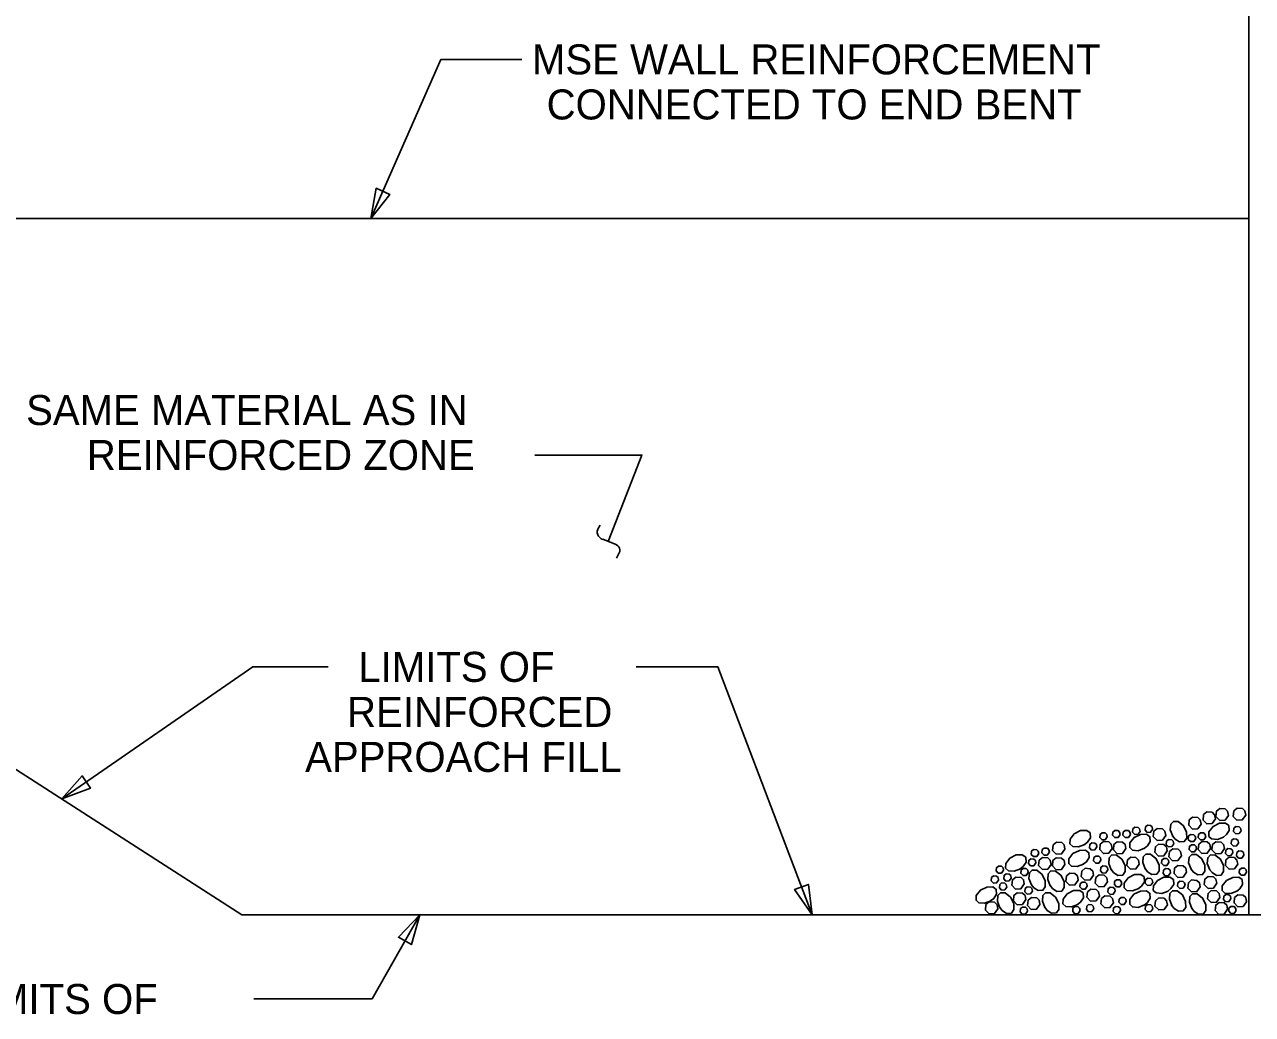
# Model space of a CAD drawing. Extents: x 0 to 2289, y 0 to 839.
# Drawn here: x 2081.3 to 2132.7, y 347.2 to 388.6 of the extents above; entities that cross this region are included whole.
import ezdxf

# ---------------------------------------------------------------- set-up
doc = ezdxf.new("R2010")
doc.units = 0
for name, color, linetype in [('Dimension Lines', 7, 'Continuous'), ('Mis Beam Bolsters', 7, 'Continuous'), ('Mis Object Lines', 7, 'Continuous'), ('Miscellaneous Lines', 7, 'Continuous'), ('Plot Label', 7, 'Continuous'), ('Sup Concrete Slab Lines', 7, 'Continuous'), ('User Information Notes CELL', 7, 'Continuous')]:
    doc.layers.add(name, color=color, linetype=linetype)

msp = doc.modelspace()

# ---------------------------------------------------------------- linework, layer by layer
at = {"layer": 'Mis Beam Bolsters'}
for p, q in [((2105.36, 367.654), (2105.289, 367.537)), ((2105.467, 367.058), (2105.981, 366.856)), ((2106.128, 366.432), (2106.04, 366.271))]:
    msp.add_line(p, q, dxfattribs=at)
for points in [[(2095.762, 380.472), (2095.98, 381.741), (2096.552, 381.489)], [(2082.83, 356.199), (2083.681, 357.167), (2084.036, 356.653)], [(2114.226, 351.347), (2114.074, 352.626), (2113.49, 352.404)], [(2097.806, 351.347), (2096.919, 350.412), (2097.463, 350.105)]]:
    msp.add_lwpolyline(points, close=True, dxfattribs=at)
for centre, radius, start, end in [((2105.547, 367.358), 0.311, 145.3437, 255.1426), ((2105.902, 366.594), 0.276, 324.4122, 72.6977)]:
    msp.add_arc(centre, radius, start, end, dxfattribs=at)
at = {"layer": 'Mis Object Lines'}
msp.add_line((2132.495, 402.801), (2132.495, 351.346), dxfattribs=at)
at = {"layer": 'Miscellaneous Lines'}
msp.add_line((2008.78, 403.867), (2090.368, 351.347), dxfattribs=at)
at = {"layer": 'Plot Label'}
msp.add_line((2132.499, 351.347), (2090.368, 351.347), dxfattribs=at)
for points in [[(2102.086, 387.133), (2098.697, 387.133), (2095.762, 380.472)], [(2105.689, 366.971), (2107.106, 370.584), (2102.625, 370.584)], [(2093.978, 361.724), (2090.824, 361.724), (2082.83, 356.199)], [(2114.226, 351.347), (2110.286, 361.724), (2106.871, 361.724)], [(2131.101, 355.366), (2130.961, 355.167), (2130.738, 355.154), (2130.582, 355.315), (2130.605, 355.541), (2130.743, 355.656), (2130.964, 355.64), (2131.068, 355.539), (2131.101, 355.366)], [(2131.644, 355.512), (2131.504, 355.313), (2131.281, 355.3), (2131.125, 355.462), (2131.148, 355.687), (2131.286, 355.802), (2131.507, 355.786), (2131.611, 355.686), (2131.644, 355.512)], [(2132.367, 355.521), (2132.227, 355.321), (2132.003, 355.309), (2131.848, 355.47), (2131.87, 355.696), (2132.009, 355.811), (2132.229, 355.795), (2132.333, 355.694), (2132.367, 355.521)], [(2127.946, 354.84), (2127.862, 354.72), (2127.728, 354.713), (2127.635, 354.809), (2127.648, 354.945), (2127.731, 355.014), (2127.864, 355.004), (2127.926, 354.944), (2127.946, 354.84)], [(2128.47, 354.926), (2128.386, 354.807), (2128.252, 354.799), (2128.159, 354.896), (2128.172, 355.031), (2128.255, 355.1), (2128.388, 355.091), (2128.45, 355.03), (2128.47, 354.926)], [(2129.318, 354.638), (2129.214, 354.9), (2129.235, 355.141), (2129.343, 355.255), (2129.539, 355.252), (2129.761, 355.078), (2129.895, 354.81), (2129.899, 354.557), (2129.798, 354.414), (2129.597, 354.401), (2129.416, 354.516), (2129.311, 354.649)], [(2130.502, 355.148), (2130.362, 354.948), (2130.138, 354.936), (2129.983, 355.097), (2130.005, 355.323), (2130.143, 355.438), (2130.364, 355.422), (2130.468, 355.321), (2130.502, 355.148)], [(2131.444, 354.606), (2131.182, 354.502), (2130.942, 354.523), (2130.827, 354.632), (2130.831, 354.827), (2131.005, 355.049), (2131.273, 355.183), (2131.526, 355.187), (2131.668, 355.086), (2131.682, 354.885), (2131.566, 354.705), (2131.434, 354.599)], [(2132.175, 354.866), (2132.091, 354.747), (2131.957, 354.739), (2131.864, 354.836), (2131.877, 354.971), (2131.96, 355.04), (2132.093, 355.031), (2132.155, 354.97), (2132.175, 354.867)], [(2125.633, 354.296), (2125.371, 354.192), (2125.13, 354.213), (2125.016, 354.321), (2125.019, 354.517), (2125.193, 354.739), (2125.461, 354.873), (2125.714, 354.877), (2125.856, 354.776), (2125.87, 354.575), (2125.754, 354.394), (2125.622, 354.289)], [(2126.574, 354.61), (2126.49, 354.49), (2126.356, 354.483), (2126.262, 354.579), (2126.276, 354.715), (2126.359, 354.784), (2126.491, 354.774), (2126.554, 354.714), (2126.574, 354.61)], [(2127.109, 354.708), (2127.025, 354.589), (2126.891, 354.581), (2126.798, 354.678), (2126.811, 354.813), (2126.894, 354.882), (2127.027, 354.873), (2127.089, 354.812), (2127.109, 354.708)], [(2127.544, 354.708), (2127.46, 354.589), (2127.325, 354.581), (2127.232, 354.678), (2127.246, 354.813), (2127.329, 354.882), (2127.461, 354.873), (2127.523, 354.812), (2127.544, 354.708)], [(2128.135, 354.138), (2127.873, 354.034), (2127.632, 354.055), (2127.518, 354.163), (2127.522, 354.359), (2127.695, 354.581), (2127.964, 354.715), (2128.216, 354.719), (2128.359, 354.618), (2128.372, 354.417), (2128.257, 354.237), (2128.124, 354.131)], [(2129.021, 354.676), (2128.881, 354.477), (2128.658, 354.464), (2128.502, 354.626), (2128.525, 354.851), (2128.663, 354.966), (2128.884, 354.95), (2128.987, 354.85), (2129.021, 354.676)], [(2129.357, 354.322), (2129.273, 354.202), (2129.139, 354.195), (2129.046, 354.291), (2129.059, 354.427), (2129.142, 354.496), (2129.274, 354.486), (2129.337, 354.426), (2129.357, 354.322)], [(2130.276, 354.539), (2130.192, 354.419), (2130.058, 354.412), (2129.964, 354.508), (2129.978, 354.644), (2130.061, 354.713), (2130.193, 354.703), (2130.256, 354.643), (2130.276, 354.539)], [(2130.696, 354.61), (2130.612, 354.49), (2130.478, 354.483), (2130.385, 354.579), (2130.398, 354.715), (2130.481, 354.784), (2130.614, 354.774), (2130.676, 354.714), (2130.696, 354.61)], [(2132.069, 354.354), (2131.985, 354.234), (2131.851, 354.226), (2131.757, 354.323), (2131.771, 354.459), (2131.854, 354.528), (2131.986, 354.518), (2132.049, 354.457), (2132.069, 354.354)], [(2123.706, 353.911), (2123.622, 353.791), (2123.488, 353.784), (2123.395, 353.88), (2123.408, 354.016), (2123.491, 354.085), (2123.624, 354.075), (2123.686, 354.015), (2123.706, 353.911)], [(2124.152, 353.972), (2124.068, 353.852), (2123.934, 353.845), (2123.84, 353.941), (2123.854, 354.077), (2123.937, 354.146), (2124.069, 354.136), (2124.131, 354.076), (2124.152, 353.972)], [(2124.806, 354.099), (2124.666, 353.899), (2124.442, 353.887), (2124.287, 354.048), (2124.31, 354.274), (2124.448, 354.388), (2124.668, 354.372), (2124.772, 354.272), (2124.806, 354.099)], [(2125.582, 353.47), (2125.32, 353.366), (2125.079, 353.386), (2124.965, 353.495), (2124.968, 353.69), (2125.142, 353.912), (2125.41, 354.047), (2125.663, 354.051), (2125.806, 353.95), (2125.819, 353.748), (2125.704, 353.568), (2125.571, 353.463)], [(2126.14, 354.19), (2126.056, 354.07), (2125.922, 354.062), (2125.829, 354.159), (2125.842, 354.295), (2125.925, 354.364), (2126.058, 354.354), (2126.12, 354.294), (2126.14, 354.19)], [(2126.778, 354.128), (2126.638, 353.929), (2126.414, 353.916), (2126.259, 354.077), (2126.281, 354.303), (2126.419, 354.418), (2126.64, 354.402), (2126.744, 354.301), (2126.778, 354.128)], [(2127.354, 354.12), (2127.214, 353.92), (2126.99, 353.908), (2126.835, 354.069), (2126.857, 354.295), (2126.995, 354.409), (2127.216, 354.394), (2127.32, 354.293), (2127.354, 354.12)], [(2129.084, 354.021), (2128.944, 353.822), (2128.72, 353.809), (2128.564, 353.97), (2128.587, 354.196), (2128.725, 354.311), (2128.946, 354.295), (2129.05, 354.194), (2129.083, 354.021)], [(2129.675, 353.823), (2129.535, 353.624), (2129.312, 353.611), (2129.156, 353.772), (2129.179, 353.998), (2129.317, 354.113), (2129.538, 354.097), (2129.642, 353.996), (2129.675, 353.823)], [(2130.314, 354.109), (2130.23, 353.989), (2130.095, 353.981), (2130.002, 354.078), (2130.016, 354.214), (2130.099, 354.283), (2130.231, 354.273), (2130.293, 354.213), (2130.314, 354.109)], [(2130.9, 354.128), (2130.76, 353.929), (2130.536, 353.916), (2130.381, 354.077), (2130.403, 354.303), (2130.541, 354.418), (2130.762, 354.402), (2130.866, 354.301), (2130.9, 354.128)], [(2131.476, 354.12), (2131.336, 353.92), (2131.112, 353.908), (2130.957, 354.069), (2130.979, 354.295), (2131.118, 354.409), (2131.338, 354.394), (2131.442, 354.293), (2131.476, 354.12)], [(2131.835, 353.95), (2131.751, 353.83), (2131.617, 353.823), (2131.524, 353.919), (2131.537, 354.055), (2131.62, 354.124), (2131.752, 354.114), (2131.815, 354.054), (2131.835, 353.95)], [(2132.289, 353.847), (2132.205, 353.727), (2132.071, 353.719), (2131.978, 353.816), (2131.991, 353.952), (2132.074, 354.021), (2132.207, 354.011), (2132.269, 353.951), (2132.289, 353.847)], [(2122.939, 353.277), (2122.677, 353.173), (2122.437, 353.194), (2122.322, 353.303), (2122.326, 353.498), (2122.5, 353.72), (2122.768, 353.854), (2123.021, 353.859), (2123.163, 353.757), (2123.177, 353.556), (2123.061, 353.376), (2122.929, 353.27)], [(2123.587, 353.521), (2123.503, 353.402), (2123.369, 353.394), (2123.276, 353.491), (2123.289, 353.626), (2123.372, 353.695), (2123.505, 353.686), (2123.567, 353.625), (2123.587, 353.521)], [(2124.224, 353.46), (2124.084, 353.26), (2123.861, 353.248), (2123.705, 353.409), (2123.728, 353.635), (2123.866, 353.75), (2124.087, 353.734), (2124.191, 353.633), (2124.224, 353.46)], [(2124.801, 353.451), (2124.661, 353.252), (2124.437, 353.239), (2124.281, 353.4), (2124.304, 353.626), (2124.442, 353.741), (2124.663, 353.725), (2124.767, 353.624), (2124.8, 353.451)], [(2126.309, 353.637), (2126.225, 353.518), (2126.091, 353.51), (2125.998, 353.607), (2126.011, 353.742), (2126.094, 353.811), (2126.227, 353.802), (2126.289, 353.741), (2126.309, 353.637)], [(2126.742, 353.238), (2126.639, 353.5), (2126.659, 353.741), (2126.768, 353.855), (2126.963, 353.851), (2127.185, 353.678), (2127.32, 353.409), (2127.324, 353.157), (2127.223, 353.014), (2127.021, 353.001), (2126.841, 353.116), (2126.736, 353.249)], [(2127.914, 353.47), (2127.774, 353.271), (2127.551, 353.258), (2127.395, 353.419), (2127.418, 353.645), (2127.556, 353.76), (2127.777, 353.744), (2127.88, 353.643), (2127.914, 353.47)], [(2128.166, 353.272), (2128.062, 353.534), (2128.083, 353.775), (2128.192, 353.889), (2128.387, 353.885), (2128.609, 353.712), (2128.743, 353.443), (2128.747, 353.191), (2128.646, 353.048), (2128.445, 353.035), (2128.265, 353.15), (2128.159, 353.282)], [(2129.155, 353.539), (2129.071, 353.42), (2128.937, 353.412), (2128.843, 353.509), (2128.857, 353.644), (2128.94, 353.713), (2129.072, 353.704), (2129.135, 353.643), (2129.155, 353.539)], [(2130.084, 353.257), (2129.98, 353.519), (2130.001, 353.76), (2130.11, 353.874), (2130.305, 353.87), (2130.527, 353.697), (2130.661, 353.429), (2130.665, 353.176), (2130.564, 353.033), (2130.363, 353.02), (2130.183, 353.135), (2130.077, 353.268)], [(2130.865, 353.238), (2130.761, 353.5), (2130.782, 353.741), (2130.89, 353.855), (2131.086, 353.851), (2131.308, 353.678), (2131.442, 353.409), (2131.446, 353.157), (2131.345, 353.014), (2131.144, 353.001), (2130.964, 353.116), (2130.858, 353.249)], [(2132.037, 353.47), (2131.897, 353.271), (2131.673, 353.258), (2131.518, 353.419), (2131.54, 353.645), (2131.678, 353.76), (2131.899, 353.744), (2132.003, 353.643), (2132.037, 353.47)], [(2122.031, 352.805), (2121.946, 352.685), (2121.812, 352.678), (2121.719, 352.774), (2121.733, 352.91), (2121.815, 352.979), (2121.948, 352.969), (2122.01, 352.909), (2122.03, 352.805)], [(2122.234, 353.216), (2122.15, 353.097), (2122.016, 353.089), (2121.923, 353.186), (2121.936, 353.321), (2122.019, 353.39), (2122.152, 353.38), (2122.214, 353.32), (2122.234, 353.216)], [(2122.555, 352.891), (2122.47, 352.772), (2122.336, 352.764), (2122.243, 352.861), (2122.257, 352.996), (2122.339, 353.065), (2122.472, 353.056), (2122.534, 352.995), (2122.554, 352.891)], [(2123.27, 353.119), (2123.186, 352.999), (2123.052, 352.992), (2122.958, 353.088), (2122.972, 353.224), (2123.055, 353.293), (2123.187, 353.283), (2123.25, 353.223), (2123.27, 353.119)], [(2123.402, 352.603), (2123.298, 352.865), (2123.319, 353.106), (2123.427, 353.22), (2123.623, 353.217), (2123.845, 353.043), (2123.979, 352.775), (2123.983, 352.522), (2123.882, 352.379), (2123.681, 352.366), (2123.501, 352.481), (2123.395, 352.614)], [(2124.189, 352.57), (2124.085, 352.832), (2124.106, 353.072), (2124.215, 353.187), (2124.41, 353.183), (2124.632, 353.009), (2124.766, 352.741), (2124.771, 352.488), (2124.67, 352.346), (2124.468, 352.332), (2124.288, 352.448), (2124.182, 352.58)], [(2125.361, 352.802), (2125.221, 352.603), (2124.997, 352.59), (2124.842, 352.751), (2124.864, 352.977), (2125.003, 353.092), (2125.223, 353.076), (2125.327, 352.975), (2125.361, 352.802)], [(2126.005, 353.007), (2125.865, 352.808), (2125.641, 352.795), (2125.486, 352.957), (2125.508, 353.182), (2125.646, 353.297), (2125.867, 353.281), (2125.971, 353.181), (2126.005, 353.007)], [(2126.591, 352.731), (2126.451, 352.531), (2126.227, 352.519), (2126.072, 352.68), (2126.094, 352.906), (2126.232, 353.02), (2126.453, 353.004), (2126.557, 352.904), (2126.591, 352.731)], [(2126.601, 353.226), (2126.517, 353.106), (2126.382, 353.099), (2126.289, 353.195), (2126.303, 353.331), (2126.386, 353.4), (2126.518, 353.39), (2126.58, 353.33), (2126.601, 353.226)], [(2127.893, 352.454), (2127.631, 352.35), (2127.391, 352.371), (2127.276, 352.48), (2127.28, 352.675), (2127.453, 352.897), (2127.722, 353.031), (2127.975, 353.036), (2128.117, 352.935), (2128.13, 352.733), (2128.015, 352.553), (2127.883, 352.448)], [(2129.223, 353.113), (2129.139, 352.994), (2129.005, 352.986), (2128.911, 353.083), (2128.925, 353.218), (2129.008, 353.287), (2129.14, 353.278), (2129.203, 353.217), (2129.223, 353.113)], [(2129.891, 353.13), (2129.751, 352.931), (2129.527, 352.918), (2129.372, 353.079), (2129.394, 353.305), (2129.532, 353.42), (2129.753, 353.404), (2129.857, 353.303), (2129.891, 353.13)], [(2131.156, 352.67), (2131.016, 352.471), (2130.793, 352.458), (2130.637, 352.62), (2130.66, 352.845), (2130.798, 352.96), (2131.019, 352.944), (2131.122, 352.844), (2131.156, 352.67)], [(2132.403, 353.134), (2132.319, 353.014), (2132.185, 353.007), (2132.091, 353.103), (2132.105, 353.239), (2132.188, 353.308), (2132.32, 353.298), (2132.383, 353.238), (2132.403, 353.134)], [(2121.705, 351.937), (2121.443, 351.833), (2121.203, 351.854), (2121.088, 351.963), (2121.092, 352.158), (2121.265, 352.38), (2121.534, 352.514), (2121.787, 352.519), (2121.929, 352.417), (2121.942, 352.216), (2121.827, 352.036), (2121.695, 351.93)], [(2122.372, 352.51), (2122.288, 352.39), (2122.153, 352.382), (2122.06, 352.479), (2122.074, 352.615), (2122.156, 352.683), (2122.289, 352.674), (2122.351, 352.613), (2122.372, 352.51)], [(2123.105, 352.641), (2122.965, 352.442), (2122.742, 352.429), (2122.586, 352.591), (2122.609, 352.816), (2122.747, 352.931), (2122.968, 352.915), (2123.071, 352.815), (2123.105, 352.641)], [(2123.445, 352.345), (2123.361, 352.225), (2123.226, 352.217), (2123.133, 352.314), (2123.147, 352.45), (2123.229, 352.519), (2123.362, 352.509), (2123.424, 352.448), (2123.444, 352.345)], [(2125.74, 352.548), (2125.656, 352.428), (2125.521, 352.421), (2125.428, 352.517), (2125.442, 352.653), (2125.524, 352.722), (2125.657, 352.712), (2125.719, 352.652), (2125.739, 352.548)], [(2126.909, 352.335), (2126.825, 352.215), (2126.691, 352.208), (2126.598, 352.304), (2126.611, 352.44), (2126.694, 352.509), (2126.827, 352.499), (2126.889, 352.439), (2126.909, 352.335)], [(2127.183, 352.643), (2127.099, 352.524), (2126.965, 352.516), (2126.872, 352.613), (2126.885, 352.748), (2126.968, 352.817), (2127.101, 352.808), (2127.163, 352.747), (2127.183, 352.643)], [(2128.48, 352.71), (2128.395, 352.591), (2128.261, 352.583), (2128.168, 352.68), (2128.182, 352.815), (2128.264, 352.884), (2128.397, 352.875), (2128.459, 352.814), (2128.479, 352.71)], [(2129.118, 352.347), (2128.856, 352.243), (2128.615, 352.264), (2128.501, 352.373), (2128.504, 352.568), (2128.678, 352.79), (2128.946, 352.924), (2129.199, 352.929), (2129.342, 352.828), (2129.355, 352.626), (2129.24, 352.446), (2129.107, 352.341)], [(2129.832, 352.586), (2129.748, 352.467), (2129.614, 352.459), (2129.521, 352.556), (2129.534, 352.691), (2129.617, 352.76), (2129.749, 352.751), (2129.812, 352.69), (2129.832, 352.586)], [(2130.464, 352.519), (2130.324, 352.32), (2130.101, 352.307), (2129.945, 352.468), (2129.968, 352.694), (2130.106, 352.809), (2130.327, 352.793), (2130.43, 352.692), (2130.464, 352.519)], [(2132.003, 352.342), (2131.741, 352.238), (2131.501, 352.258), (2131.386, 352.367), (2131.39, 352.563), (2131.563, 352.784), (2131.832, 352.919), (2132.085, 352.923), (2132.227, 352.822), (2132.24, 352.621), (2132.125, 352.44), (2131.993, 352.335)], [(2122.084, 351.65), (2121.98, 351.912), (2122, 352.153), (2122.109, 352.267), (2122.305, 352.264), (2122.526, 352.09), (2122.661, 351.822), (2122.665, 351.569), (2122.564, 351.427), (2122.363, 351.413), (2122.182, 351.529), (2122.077, 351.661)], [(2123.168, 351.986), (2123.028, 351.787), (2122.804, 351.774), (2122.648, 351.935), (2122.671, 352.161), (2122.809, 352.276), (2123.03, 352.26), (2123.134, 352.159), (2123.167, 351.986)], [(2123.759, 351.788), (2123.619, 351.589), (2123.396, 351.576), (2123.24, 351.737), (2123.263, 351.963), (2123.401, 352.078), (2123.622, 352.062), (2123.726, 351.961), (2123.759, 351.788)], [(2123.966, 351.655), (2123.862, 351.917), (2123.882, 352.158), (2123.991, 352.272), (2124.187, 352.268), (2124.408, 352.095), (2124.543, 351.827), (2124.547, 351.574), (2124.446, 351.431), (2124.245, 351.418), (2124.064, 351.533), (2123.959, 351.666)], [(2125.34, 351.786), (2125.078, 351.682), (2124.837, 351.703), (2124.723, 351.812), (2124.727, 352.007), (2124.9, 352.229), (2125.168, 352.363), (2125.421, 352.368), (2125.564, 352.266), (2125.577, 352.065), (2125.462, 351.885), (2125.329, 351.779)], [(2126.245, 352.134), (2126.105, 351.934), (2125.881, 351.921), (2125.726, 352.083), (2125.748, 352.309), (2125.886, 352.423), (2126.107, 352.407), (2126.211, 352.307), (2126.245, 352.134)], [(2126.831, 351.857), (2126.69, 351.657), (2126.467, 351.645), (2126.311, 351.806), (2126.334, 352.032), (2126.472, 352.147), (2126.693, 352.131), (2126.797, 352.03), (2126.83, 351.857)], [(2127.372, 351.906), (2127.288, 351.787), (2127.154, 351.779), (2127.06, 351.876), (2127.074, 352.011), (2127.157, 352.08), (2127.289, 352.071), (2127.352, 352.01), (2127.372, 351.906)], [(2128.133, 351.766), (2127.871, 351.662), (2127.63, 351.683), (2127.516, 351.792), (2127.52, 351.987), (2127.693, 352.209), (2127.962, 352.343), (2128.214, 352.348), (2128.357, 352.247), (2128.37, 352.045), (2128.255, 351.865), (2128.123, 351.759)], [(2129.09, 351.767), (2128.95, 351.568), (2128.727, 351.555), (2128.571, 351.716), (2128.594, 351.942), (2128.732, 352.057), (2128.953, 352.041), (2129.057, 351.94), (2129.09, 351.767)], [(2129.277, 351.742), (2129.173, 352.004), (2129.194, 352.244), (2129.303, 352.359), (2129.498, 352.355), (2129.72, 352.182), (2129.854, 351.913), (2129.859, 351.66), (2129.757, 351.518), (2129.556, 351.505), (2129.376, 351.62), (2129.27, 351.752)], [(2130.118, 351.612), (2130.014, 351.874), (2130.034, 352.115), (2130.143, 352.229), (2130.339, 352.226), (2130.561, 352.052), (2130.695, 351.784), (2130.699, 351.531), (2130.598, 351.388), (2130.397, 351.375), (2130.216, 351.49), (2130.111, 351.623)], [(2131.288, 352.074), (2131.148, 351.875), (2130.924, 351.862), (2130.769, 352.023), (2130.791, 352.249), (2130.93, 352.364), (2131.15, 352.348), (2131.254, 352.247), (2131.288, 352.074)], [(2131.747, 352.022), (2131.663, 351.903), (2131.529, 351.895), (2131.436, 351.992), (2131.449, 352.127), (2131.532, 352.196), (2131.664, 352.187), (2131.727, 352.126), (2131.747, 352.022)], [(2132.401, 351.898), (2132.261, 351.699), (2132.038, 351.686), (2131.882, 351.847), (2131.905, 352.073), (2132.043, 352.188), (2132.264, 352.172), (2132.368, 352.071), (2132.401, 351.898)], [(2121.998, 351.602), (2121.858, 351.402), (2121.634, 351.389), (2121.479, 351.551), (2121.501, 351.777), (2121.639, 351.891), (2121.86, 351.875), (2121.964, 351.775), (2121.998, 351.602)], [(2123.239, 351.504), (2123.155, 351.385), (2123.021, 351.377), (2122.928, 351.474), (2122.941, 351.609), (2123.024, 351.678), (2123.156, 351.669), (2123.219, 351.608), (2123.239, 351.505)], [(2125.44, 351.525), (2125.356, 351.406), (2125.222, 351.398), (2125.129, 351.495), (2125.142, 351.63), (2125.225, 351.699), (2125.358, 351.69), (2125.42, 351.629), (2125.44, 351.525)], [(2126.012, 351.605), (2125.928, 351.486), (2125.794, 351.478), (2125.7, 351.575), (2125.714, 351.71), (2125.797, 351.779), (2125.929, 351.769), (2125.992, 351.709), (2126.012, 351.605)], [(2127.133, 351.525), (2127.049, 351.406), (2126.915, 351.398), (2126.822, 351.495), (2126.835, 351.63), (2126.918, 351.699), (2127.051, 351.69), (2127.113, 351.629), (2127.133, 351.525)], [(2128.48, 351.605), (2128.395, 351.486), (2128.261, 351.478), (2128.168, 351.575), (2128.182, 351.71), (2128.264, 351.779), (2128.397, 351.769), (2128.459, 351.709), (2128.479, 351.605)], [(2131.611, 351.582), (2131.471, 351.383), (2131.247, 351.37), (2131.092, 351.531), (2131.114, 351.757), (2131.252, 351.872), (2131.473, 351.856), (2131.577, 351.755), (2131.611, 351.582)], [(2131.967, 351.529), (2131.883, 351.409), (2131.749, 351.401), (2131.656, 351.498), (2131.669, 351.634), (2131.752, 351.703), (2131.885, 351.693), (2131.947, 351.632), (2131.967, 351.529)], [(2090.868, 347.83), (2095.818, 347.83), (2097.806, 351.347)]]:
    msp.add_lwpolyline(points, dxfattribs=at)
at = {"layer": 'Sup Concrete Slab Lines'}
msp.add_line((2132.499, 380.472), (2050.911, 380.472), dxfattribs=at)
at = {"layer": 'User Information Notes CELL'}
msp.add_line((2153.068, 351.346), (2132.495, 351.346), dxfattribs=at)

# ---------------------------------------------------------------- texts
at = {"layer": 'Dimension Lines'}
for s, height, p in [('MSE WALL REINFORCEMENT', 1.25543, (2102.505, 386.506)), ('CONNECTED TO END BENT', 1.25543, (2103.118, 384.622)), ('SAME MATERIAL AS IN', 1.25543, (2081.34, 371.84)), ('REINFORCED ZONE', 1.25543, (2083.881, 369.957)), ('LIMITS OF', 1.2554, (2095.238, 361.096)), ('REINFORCED', 1.2554, (2094.769, 359.213)), ('APPROACH FILL', 1.25543, (2093.014, 357.33)), ('UPPER LIMITS OF', 1.25543, (2072.388, 347.202))]:
    msp.add_text(s, height=height, dxfattribs=at).set_placement(p)

doc.saveas('drawing.dxf')
